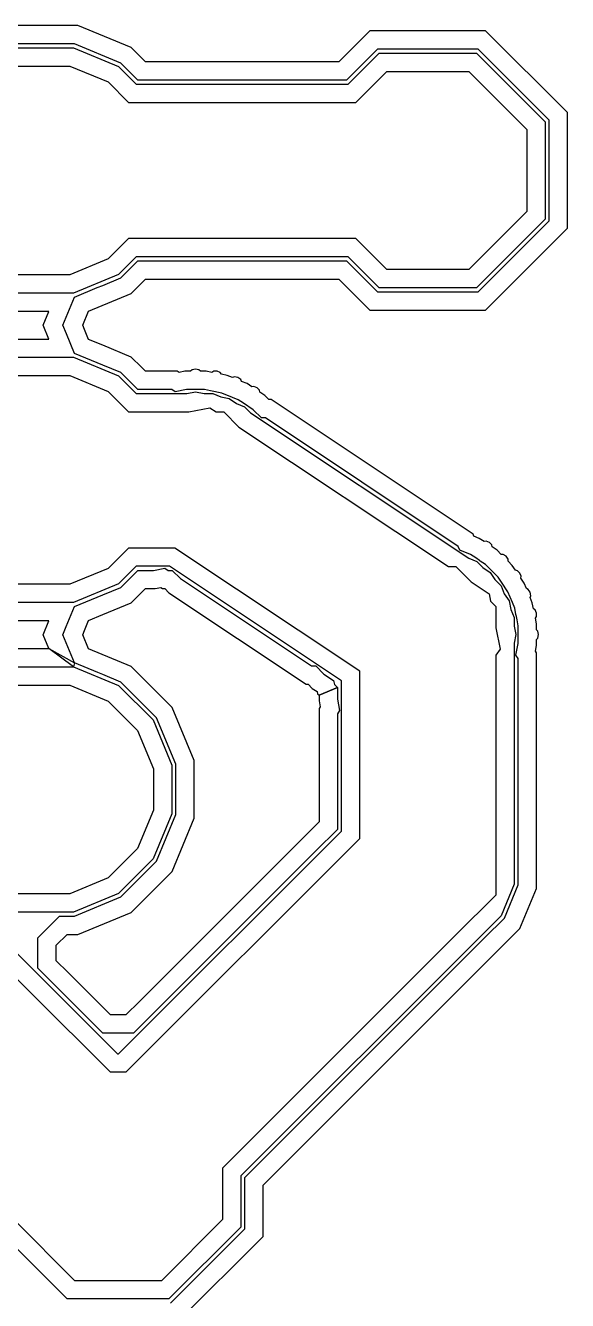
# Model space of a CAD drawing. Extents: x -122 to 0, y 0 to 97.
# Drawn here: x -56.64 to -52.19, y 71.37 to 81.83 of the extents above; entities that cross this region are included whole.
import ezdxf

# ---------------------------------------------------------------- set-up
doc = ezdxf.new("R2010")
doc.units = 0
doc.layers.add('milling', color=1, linetype='CONTINUOUS')

msp = doc.modelspace()

# ---------------------------------------------------------------- linework, layer by layer
at = {"layer": 'milling'}
for p, q in [((-56.2093, 81.8345), (-58.0905, 81.8345)), ((-55.7721, 81.6535), (-56.2093, 81.8345)), ((-53.8145, 81.7909), (-54.0685, 81.5369)), ((-52.8653, 81.7909), (-53.8145, 81.7909)), ((-52.1939, 81.1195), (-52.8653, 81.7909)), ((-56.2392, 81.6845), (-58.0606, 81.6845)), ((-58.0542, 81.6513), (-56.2457, 81.6513)), ((-56.2457, 81.6513), (-55.8759, 81.4981)), ((-55.8571, 81.5263), (-56.2392, 81.6845)), ((-55.7449, 81.6262), (-55.7721, 81.6535)), ((-55.7449, 81.6261), (-55.7449, 81.6262)), ((-55.7156, 81.5969), (-55.7449, 81.6261)), ((-53.7524, 81.6409), (-54.0064, 81.3869)), ((-52.9274, 81.6409), (-53.7524, 81.6409)), ((-52.3439, 81.0574), (-52.9274, 81.6409)), ((-55.8511, 81.5203), (-55.8571, 81.5263)), ((-55.718, 81.387), (-55.8511, 81.5203)), ((-55.6558, 81.5369), (-55.7156, 81.5969)), ((-55.6557, 81.5369), (-55.6558, 81.5369)), ((-54.1948, 81.5369), (-55.6557, 81.5369)), ((-54.0685, 81.5369), (-54.1948, 81.5369)), ((-53.9927, 81.3537), (-53.7387, 81.6077)), ((-53.7387, 81.6077), (-52.9412, 81.6077)), ((-52.9412, 81.6077), (-52.3772, 81.0437)), ((-58.0243, 81.5013), (-56.2756, 81.5013)), ((-56.2756, 81.5013), (-55.9608, 81.3709)), ((-55.8759, 81.4981), (-55.7316, 81.3537)), ((-53.9306, 81.2037), (-53.6766, 81.4577)), ((-53.6766, 81.4577), (-53.0033, 81.4577)), ((-53.0033, 81.4577), (-52.5272, 80.9816)), ((-55.9608, 81.3709), (-55.7937, 81.2037)), ((-55.7316, 81.3537), (-53.9927, 81.3537)), ((-55.7179, 81.387), (-55.718, 81.387)), ((-55.7178, 81.3869), (-55.7179, 81.387)), ((-55.5914, 81.3869), (-55.7178, 81.3869)), ((-55.4674, 81.3868), (-55.5914, 81.3869)), ((-55.4673, 81.3869), (-55.4674, 81.3868)), ((-54.2569, 81.3869), (-55.4673, 81.3869)), ((-54.0064, 81.3869), (-54.2569, 81.3869)), ((-55.7937, 81.2037), (-53.9306, 81.2037)), ((-52.1939, 80.1703), (-52.1939, 81.1195)), ((-52.3772, 81.0437), (-52.3772, 80.2462)), ((-52.3439, 80.2324), (-52.3439, 81.0574)), ((-52.5272, 80.9816), (-52.5272, 80.3083)), ((-52.5272, 80.3083), (-53.0033, 79.8322)), ((-52.3772, 80.2462), (-52.9412, 79.6822)), ((-52.9274, 79.6489), (-52.3439, 80.2324)), ((-52.8653, 79.4989), (-52.1939, 80.1703)), ((-55.7937, 80.0862), (-55.9608, 79.919)), ((-53.9306, 80.0862), (-55.7937, 80.0862)), ((-53.6766, 79.8322), (-53.9306, 80.0862)), ((-55.9608, 79.919), (-56.2756, 79.7886)), ((-55.7316, 79.9362), (-55.8759, 79.7918)), ((-55.855, 79.7656), (-55.718, 79.9028)), ((-53.9927, 79.9362), (-55.7316, 79.9362)), ((-55.718, 79.9028), (-55.7179, 79.9028)), ((-55.7179, 79.9028), (-55.7178, 79.9029)), ((-55.7178, 79.9029), (-55.594, 79.9029)), ((-55.594, 79.9029), (-55.4674, 79.903)), ((-55.4674, 79.903), (-55.4673, 79.9029)), ((-55.4673, 79.9029), (-54.0064, 79.9029)), ((-54.0064, 79.9029), (-53.8293, 79.7258)), ((-53.7387, 79.6822), (-53.9927, 79.9362)), ((-56.2756, 79.7886), (-58.0243, 79.7886)), ((-55.8759, 79.7918), (-56.2457, 79.6386)), ((-56.0055, 79.7021), (-55.8571, 79.7635)), ((-55.8571, 79.7635), (-55.855, 79.7656)), ((-55.7174, 79.6911), (-55.6558, 79.7529)), ((-55.6558, 79.7529), (-55.5295, 79.7529)), ((-55.5295, 79.7529), (-54.0685, 79.7529)), ((-54.0685, 79.7529), (-53.9793, 79.6637)), ((-53.0033, 79.8322), (-53.6766, 79.8322)), ((-56.2457, 79.6386), (-58.0542, 79.6386)), ((-56.2369, 79.6063), (-56.051, 79.6832)), ((-56.1221, 79.4915), (-55.7721, 79.6363)), ((-56.051, 79.6832), (-56.0056, 79.7021)), ((-56.0056, 79.7021), (-56.0055, 79.7021)), ((-55.7721, 79.6363), (-55.7449, 79.6636)), ((-55.7449, 79.6637), (-55.7174, 79.6911)), ((-55.7449, 79.6636), (-55.7449, 79.6637)), ((-53.9793, 79.6637), (-53.8145, 79.4989)), ((-53.8293, 79.7258), (-53.7524, 79.6489)), ((-53.7524, 79.6489), (-52.9274, 79.6489)), ((-52.9412, 79.6822), (-53.7387, 79.6822)), ((-56.3327, 79.3749), (-56.2369, 79.6063)), ((-56.448, 79.4886), (-57.8519, 79.4886)), ((-56.4951, 79.3749), (-56.448, 79.4886)), ((-56.1703, 79.3749), (-56.1221, 79.4915)), ((-53.8145, 79.4989), (-52.8653, 79.4989)), ((-56.495, 79.3748), (-56.4951, 79.3749)), ((-56.4951, 79.3746), (-56.495, 79.3748)), ((-56.4481, 79.2613), (-56.4951, 79.3746)), ((-56.3327, 79.3748), (-56.3327, 79.3749)), ((-56.3327, 79.3747), (-56.3327, 79.3748)), ((-56.3038, 79.3052), (-56.3327, 79.3747)), ((-56.1703, 79.3748), (-56.1703, 79.3749)), ((-56.1703, 79.3747), (-56.1703, 79.3748)), ((-56.1558, 79.3398), (-56.1703, 79.3747)), ((-56.1221, 79.2582), (-56.1558, 79.3398)), ((-57.8518, 79.2613), (-56.4481, 79.2613)), ((-56.2369, 79.1434), (-56.3038, 79.3052)), ((-56.0054, 79.21), (-56.1221, 79.2582)), ((-55.7722, 79.1135), (-56.0054, 79.21)), ((-58.0542, 79.1113), (-56.2457, 79.1113)), ((-56.2457, 79.1113), (-55.8759, 78.9581)), ((-56.0054, 79.0476), (-56.2369, 79.1434)), ((-55.7449, 79.0862), (-55.7722, 79.1135)), ((-55.8571, 78.9863), (-56.0054, 79.0476)), ((-55.7449, 79.0861), (-55.7449, 79.0862)), ((-55.7157, 79.0569), (-55.7449, 79.0861)), ((-55.6558, 78.9969), (-55.7157, 79.0569)), ((-55.2733, 79.0089), (-55.2853, 78.9969)), ((-55.2458, 79.0144), (-55.2733, 79.0089)), ((-55.2174, 79.0088), (-55.2458, 79.0144)), ((-55.2056, 78.9969), (-55.2174, 79.0088)), ((-58.0243, 78.9613), (-56.2756, 78.9613)), ((-56.2756, 78.9613), (-55.9608, 78.8309)), ((-55.8759, 78.9581), (-55.7316, 78.8137)), ((-55.8511, 78.9803), (-55.8571, 78.9863)), ((-55.718, 78.847), (-55.8511, 78.9803)), ((-55.6557, 78.9969), (-55.6558, 78.9969)), ((-55.3946, 78.9969), (-55.6557, 78.9969)), ((-55.3805, 78.9875), (-55.3946, 78.9969)), ((-55.3334, 78.9969), (-55.3805, 78.9875)), ((-55.2853, 78.9969), (-55.3334, 78.9969)), ((-55.1574, 78.9969), (-55.2056, 78.9969)), ((-55.1101, 78.9876), (-55.1574, 78.9969)), ((-55.0962, 78.9969), (-55.1101, 78.9876)), ((-55.0674, 78.9969), (-55.0962, 78.9969)), ((-55.0417, 78.9863), (-55.0674, 78.9969)), ((-55.0322, 78.972), (-55.0417, 78.9863)), ((-54.9849, 78.9627), (-55.0322, 78.972)), ((-54.9409, 78.9444), (-54.9849, 78.9627)), ((-54.9251, 78.9509), (-54.9409, 78.9444)), ((-54.8977, 78.9455), (-54.9251, 78.9509)), ((-54.8739, 78.9296), (-54.8977, 78.9455)), ((-54.8675, 78.914), (-54.8739, 78.9296)), ((-54.8228, 78.8955), (-54.8675, 78.914)), ((-54.7829, 78.8689), (-54.8228, 78.8955)), ((-55.9608, 78.8309), (-55.7937, 78.6637)), ((-55.7316, 78.8137), (-55.3152, 78.8137)), ((-55.7179, 78.847), (-55.718, 78.847)), ((-55.7178, 78.8469), (-55.7179, 78.847)), ((-55.5914, 78.8469), (-55.7178, 78.8469)), ((-55.4674, 78.8468), (-55.5914, 78.8469)), ((-55.4673, 78.8469), (-55.4674, 78.8468)), ((-55.4399, 78.8469), (-55.4673, 78.8469)), ((-55.4119, 78.8282), (-55.4399, 78.8469)), ((-55.3185, 78.8469), (-55.4119, 78.8282)), ((-55.2232, 78.8469), (-55.3185, 78.8469)), ((-55.3152, 78.8137), (-55.2458, 78.8276)), ((-55.2458, 78.8276), (-55.1755, 78.8137)), ((-55.1723, 78.8469), (-55.2232, 78.8469)), ((-55.1755, 78.8137), (-55.1039, 78.8137)), ((-55.1222, 78.837), (-55.1723, 78.8469)), ((-55.1222, 78.8369), (-55.1222, 78.837)), ((-55.0289, 78.8185), (-55.1222, 78.8369)), ((-55.1039, 78.8137), (-55.0387, 78.7866)), ((-54.941, 78.782), (-55.0289, 78.8185)), ((-54.7664, 78.8722), (-54.7829, 78.8689)), ((-54.7397, 78.8612), (-54.7664, 78.8722)), ((-54.7199, 78.8414), (-54.7397, 78.8612)), ((-54.7166, 78.8247), (-54.7199, 78.8414)), ((-54.6767, 78.7981), (-54.7166, 78.8247)), ((-54.6427, 78.7641), (-54.6767, 78.7981)), ((-55.3002, 78.6637), (-55.1275, 78.6982)), ((-55.1275, 78.6982), (-55.0758, 78.6637)), ((-55.0387, 78.7866), (-54.9691, 78.7729)), ((-54.9691, 78.7729), (-54.9095, 78.7331)), ((-54.9407, 78.7821), (-54.941, 78.782)), ((-54.8941, 78.7628), (-54.9407, 78.7821)), ((-54.9095, 78.7331), (-54.8435, 78.7058)), ((-54.8515, 78.7344), (-54.8941, 78.7628)), ((-54.8515, 78.7343), (-54.8515, 78.7344)), ((-54.772, 78.6813), (-54.8515, 78.7343)), ((-54.8435, 78.7058), (-54.7936, 78.6559)), ((-54.6257, 78.7641), (-54.6427, 78.7641)), ((-52.9687, 77.6595), (-54.6257, 78.7641)), ((-55.7937, 78.6637), (-55.3002, 78.6637)), ((-55.0758, 78.6637), (-55.0135, 78.6637)), ((-55.0135, 78.6637), (-54.8891, 78.5392)), ((-54.7936, 78.6559), (-53.0045, 77.4631)), ((-54.7048, 78.6141), (-54.772, 78.6813)), ((-54.6711, 78.6141), (-54.7048, 78.6141)), ((-53.0898, 77.56), (-54.6711, 78.6141)), ((-54.8891, 78.5392), (-53.1708, 77.3937)), ((-52.9623, 77.6439), (-52.9687, 77.6595)), ((-52.9176, 77.6255), (-52.9623, 77.6439)), ((-55.7937, 77.5462), (-55.9608, 77.379)), ((-55.4141, 77.5462), (-55.7937, 77.5462)), ((-53.8987, 76.5359), (-55.4141, 77.5462)), ((-53.0771, 77.5291), (-53.0898, 77.56)), ((-52.8777, 77.5988), (-52.9176, 77.6255)), ((-52.8612, 77.6021), (-52.8777, 77.5988)), ((-52.8347, 77.5912), (-52.8612, 77.6021)), ((-52.8151, 77.5716), (-52.8347, 77.5912)), ((-52.8118, 77.5549), (-52.8151, 77.5716)), ((-52.7719, 77.5283), (-52.8118, 77.5549)), ((-52.9886, 77.4925), (-53.0771, 77.5291)), ((-53.0045, 77.4631), (-52.9385, 77.4358)), ((-52.9467, 77.4645), (-52.9886, 77.4925)), ((-52.9159, 77.4441), (-52.9467, 77.4645)), ((-52.9385, 77.4358), (-52.8886, 77.3859)), ((-52.9092, 77.4395), (-52.9159, 77.4441)), ((-52.8672, 77.4116), (-52.9092, 77.4395)), ((-52.7379, 77.4943), (-52.7719, 77.5283)), ((-52.7209, 77.4943), (-52.7379, 77.4943)), ((-52.6974, 77.4787), (-52.7209, 77.4943)), ((-52.6813, 77.4546), (-52.6974, 77.4787)), ((-52.6813, 77.4377), (-52.6813, 77.4546)), ((-52.6471, 77.4036), (-52.6813, 77.4377)), ((-55.9608, 77.379), (-56.2756, 77.2486)), ((-55.7316, 77.3962), (-55.8759, 77.2518)), ((-55.855, 77.2256), (-55.718, 77.3628)), ((-55.4596, 77.3962), (-55.7316, 77.3962)), ((-55.718, 77.3628), (-55.7179, 77.3628)), ((-55.7179, 77.3628), (-55.7178, 77.3629)), ((-55.7178, 77.3629), (-55.594, 77.3629)), ((-55.594, 77.3629), (-55.5911, 77.3629)), ((-55.5911, 77.3629), (-55.4975, 77.3816)), ((-55.4975, 77.3816), (-55.4696, 77.363)), ((-55.4696, 77.363), (-55.4674, 77.363)), ((-55.4674, 77.363), (-55.4673, 77.3629)), ((-55.4673, 77.3629), (-55.4358, 77.3629)), ((-54.0487, 76.4556), (-55.4596, 77.3962)), ((-55.4358, 77.3629), (-55.3685, 77.2956)), ((-53.1708, 77.3937), (-53.1085, 77.3937)), ((-53.1085, 77.3937), (-52.9841, 77.2693)), ((-52.8886, 77.3859), (-52.8295, 77.3465)), ((-52.8313, 77.3756), (-52.8672, 77.4116)), ((-52.7638, 77.3082), (-52.8313, 77.3756)), ((-52.8295, 77.3465), (-52.7896, 77.2868)), ((-52.6204, 77.3636), (-52.6471, 77.4036)), ((-52.6039, 77.3604), (-52.6204, 77.3636)), ((-52.5836, 77.3401), (-52.6039, 77.3604)), ((-52.5731, 77.3146), (-52.5836, 77.3401)), ((-56.2756, 77.2486), (-58.0243, 77.2486)), ((-55.8759, 77.2518), (-56.2457, 77.0986)), ((-56.0054, 77.1622), (-55.8571, 77.2235)), ((-55.8571, 77.2235), (-55.855, 77.2256)), ((-55.5761, 77.2129), (-55.529, 77.2223)), ((-55.529, 77.2223), (-55.5149, 77.2129)), ((-55.3685, 77.2956), (-54.2927, 76.5784)), ((-52.9841, 77.2693), (-52.8374, 77.1715)), ((-52.7896, 77.2868), (-52.7391, 77.2364)), ((-52.7355, 77.266), (-52.7638, 77.3082)), ((-52.7391, 77.2364), (-52.7121, 77.1711)), ((-52.7356, 77.2658), (-52.7355, 77.266)), ((-52.6827, 77.187), (-52.7356, 77.2658)), ((-52.5764, 77.2978), (-52.5731, 77.3146)), ((-52.5497, 77.258), (-52.5764, 77.2978)), ((-52.5314, 77.2137), (-52.5497, 77.258)), ((-56.2369, 77.0664), (-56.0054, 77.1622)), ((-55.7722, 77.0963), (-55.7449, 77.1236)), ((-55.7449, 77.1237), (-55.7174, 77.1511)), ((-55.7449, 77.1236), (-55.7449, 77.1237)), ((-55.7174, 77.1511), (-55.6558, 77.2129)), ((-55.6558, 77.2129), (-55.5761, 77.2129)), ((-55.5149, 77.2129), (-55.4979, 77.2129)), ((-55.4979, 77.2129), (-55.4639, 77.1789)), ((-55.4639, 77.1789), (-54.3381, 76.4284)), ((-52.8374, 77.1715), (-52.8252, 77.1103)), ((-52.7121, 77.1711), (-52.6726, 77.1122)), ((-52.6463, 77.0989), (-52.6827, 77.187)), ((-52.5156, 77.2072), (-52.5314, 77.2137)), ((-52.5, 77.1838), (-52.5156, 77.2072)), ((-52.5007, 77.1397), (-52.4943, 77.1553)), ((-52.4823, 77.0955), (-52.5007, 77.1397)), ((-52.4943, 77.1553), (-52.5, 77.1838)), ((-56.2457, 77.0986), (-58.0542, 77.0986)), ((-56.3054, 76.901), (-56.2369, 77.0664)), ((-56.0054, 76.9998), (-55.7722, 77.0963)), ((-52.8252, 77.1103), (-52.7812, 77.0664)), ((-52.7812, 77.0664), (-52.7812, 76.8902)), ((-52.6726, 77.1122), (-52.6586, 77.042)), ((-52.6586, 77.042), (-52.6312, 76.976)), ((-52.6461, 77.0989), (-52.6463, 77.0989)), ((-52.6265, 77.0515), (-52.6461, 77.0989)), ((-52.6166, 77.0019), (-52.6265, 77.0515)), ((-52.4729, 77.0481), (-52.4823, 77.0955)), ((-52.4588, 77.0388), (-52.4729, 77.0481)), ((-52.4479, 77.0124), (-52.4588, 77.0388)), ((-52.4479, 76.9846), (-52.4479, 77.0124)), ((-56.448, 76.9486), (-57.8518, 76.9486)), ((-56.4951, 76.8352), (-56.448, 76.9486)), ((-56.1565, 76.8682), (-56.1221, 76.9516)), ((-56.1221, 76.9516), (-56.0054, 76.9998)), ((-52.6312, 76.976), (-52.6312, 76.9052)), ((-52.613, 76.984), (-52.6166, 77.0019)), ((-52.6078, 76.9578), (-52.613, 76.984)), ((-52.6077, 76.9578), (-52.6078, 76.9578)), ((-52.5979, 76.9085), (-52.6077, 76.9578)), ((-52.5979, 76.8577), (-52.5979, 76.9085)), ((-52.4573, 76.9705), (-52.4479, 76.9846)), ((-52.4479, 76.9234), (-52.4573, 76.9705)), ((-52.4479, 76.8753), (-52.4479, 76.9234)), ((-56.495, 76.8351), (-56.4951, 76.8352)), ((-56.4951, 76.835), (-56.495, 76.8351)), ((-56.448, 76.7213), (-56.4951, 76.835)), ((-56.3327, 76.8351), (-56.3054, 76.901)), ((-56.3327, 76.835), (-56.3327, 76.8351)), ((-56.2369, 76.6035), (-56.3327, 76.835)), ((-56.1703, 76.8351), (-56.1565, 76.8682)), ((-56.1703, 76.835), (-56.1703, 76.8351)), ((-56.1221, 76.7183), (-56.1703, 76.835)), ((-52.7812, 76.8902), (-52.7467, 76.7175)), ((-52.6312, 76.9052), (-52.6173, 76.8358)), ((-52.6173, 76.8358), (-52.6312, 76.7655)), ((-52.5979, 76.7621), (-52.5979, 76.8577)), ((-52.4359, 76.8633), (-52.4479, 76.8753)), ((-52.4479, 76.7956), (-52.436, 76.8075)), ((-52.436, 76.8075), (-52.4304, 76.8358)), ((-52.4304, 76.8358), (-52.4359, 76.8633)), ((-57.8518, 76.7213), (-56.448, 76.7213)), ((-56.2457, 76.5713), (-56.448, 76.7213)), ((-56.448, 76.7213), (-56.2369, 76.6035)), ((-55.7721, 76.5735), (-56.1221, 76.7183)), ((-52.7467, 76.7175), (-52.7812, 76.6658)), ((-52.6312, 76.7655), (-52.6312, 74.7889)), ((-52.6165, 76.6682), (-52.5979, 76.7621)), ((-52.4572, 76.7001), (-52.4479, 76.7472)), ((-52.4479, 76.6862), (-52.4572, 76.7001)), ((-52.4479, 76.7472), (-52.4479, 76.7956)), ((-56.2369, 76.6035), (-56.2457, 76.5713)), ((-56.0468, 76.5248), (-56.2369, 76.6035)), ((-52.7812, 76.6658), (-52.7812, 74.6985)), ((-52.5979, 76.6405), (-52.6165, 76.6682)), ((-52.5979, 74.7824), (-52.5979, 76.6405)), ((-52.4479, 74.7525), (-52.4479, 76.6862)), ((-58.0542, 76.5713), (-56.2457, 76.5713)), ((-56.2457, 76.5713), (-55.8759, 76.4181)), ((-56.0056, 76.5077), (-56.0468, 76.5248)), ((-56.0055, 76.5077), (-56.0056, 76.5077)), ((-55.857, 76.4462), (-56.0055, 76.5077)), ((-55.4373, 76.2387), (-55.7721, 76.5735)), ((-54.2927, 76.5784), (-54.259, 76.5784)), ((-54.259, 76.5784), (-54.1918, 76.5112)), ((-54.1918, 76.5112), (-54.1123, 76.4582)), ((-53.8987, 75.1614), (-53.8987, 76.5359)), ((-58.0243, 76.4213), (-56.2756, 76.4213)), ((-56.2756, 76.4213), (-55.9608, 76.2909)), ((-55.8759, 76.4181), (-55.5928, 76.135)), ((-55.5646, 76.1538), (-55.857, 76.4462)), ((-54.3381, 76.4284), (-54.3211, 76.4284)), ((-54.3211, 76.4284), (-54.2871, 76.3944)), ((-54.2871, 76.3944), (-54.2472, 76.3678)), ((-54.0819, 76.4013), (-54.2319, 76.3392)), ((-54.2319, 76.3392), (-54.0819, 76.4013)), ((-54.1123, 76.4582), (-54.1057, 76.425)), ((-54.1057, 76.425), (-54.0819, 76.4013)), ((-54.0819, 76.4013), (-54.0819, 76.4013)), ((-54.0819, 76.4013), (-54.0819, 76.3061)), ((-54.0487, 75.2235), (-54.0487, 76.4556)), ((-55.9608, 76.2909), (-55.72, 76.0501)), ((-54.2472, 76.3678), (-54.2439, 76.3511)), ((-54.2439, 76.3511), (-54.2319, 76.3392)), ((-54.2319, 76.3392), (-54.2319, 76.2911)), ((-54.2319, 76.2911), (-54.2225, 76.244)), ((-54.0819, 76.3061), (-54.0632, 76.2125)), ((-55.2563, 75.8015), (-55.4373, 76.2387)), ((-54.2225, 76.244), (-54.2319, 76.2299)), ((-54.2319, 76.2299), (-54.2319, 75.2993)), ((-54.0632, 76.2125), (-54.0819, 76.1845)), ((-54.0819, 76.1845), (-54.0819, 75.2372)), ((-55.5928, 76.135), (-55.4396, 75.7652)), ((-55.4063, 75.7716), (-55.5646, 76.1538)), ((-55.72, 76.0501), (-55.5896, 75.7353)), ((-55.4396, 75.7652), (-55.4396, 75.3647)), ((-55.4063, 75.3582), (-55.4063, 75.7716)), ((-55.2563, 75.3283), (-55.2563, 75.8015)), ((-55.5896, 75.7353), (-55.5896, 75.3946)), ((-55.5896, 75.3946), (-55.72, 75.0798)), ((-55.4396, 75.3647), (-55.5928, 74.9949)), ((-55.5646, 74.976), (-55.4063, 75.3582)), ((-55.4373, 74.8911), (-55.2563, 75.3283)), ((-54.2319, 75.2993), (-54.3211, 75.2101)), ((-54.0819, 75.2372), (-54.259, 75.0601)), ((-55.8759, 73.3963), (-54.0487, 75.2235)), ((-55.8138, 73.2463), (-53.8987, 75.1614)), ((-54.3212, 75.2101), (-55.7275, 73.8037)), ((-54.3211, 75.2101), (-54.3212, 75.2101)), ((-55.72, 75.0798), (-55.9608, 74.839)), ((-54.2591, 75.0601), (-55.5775, 73.7416)), ((-54.259, 75.0601), (-54.2591, 75.0601)), ((-55.5928, 74.9949), (-55.8759, 74.7118)), ((-55.857, 74.6835), (-55.5646, 74.976)), ((-55.9608, 74.839), (-56.2756, 74.7086)), ((-55.7722, 74.5563), (-55.4373, 74.8911)), ((-55.8759, 74.7118), (-56.2457, 74.5586)), ((-52.6312, 74.7889), (-52.7391, 74.5285)), ((-52.7109, 74.5096), (-52.5979, 74.7824)), ((-52.5836, 74.4247), (-52.4479, 74.7525)), ((-56.2756, 74.7086), (-58.0243, 74.7086)), ((-56.2392, 74.5253), (-55.857, 74.6835)), ((-52.7812, 74.6985), (-53.1085, 74.3712)), ((-56.2457, 74.5586), (-58.0542, 74.5586)), ((-56.5385, 74.3482), (-56.3615, 74.5253)), ((-56.3615, 74.5253), (-56.2392, 74.5253)), ((-56.2093, 74.3753), (-55.7722, 74.5563)), ((-52.7391, 74.5285), (-52.9385, 74.3291)), ((-52.8736, 74.3469), (-52.7109, 74.5096)), ((-52.8115, 74.1969), (-52.5836, 74.4247)), ((-56.5385, 74.0976), (-56.5385, 74.3482)), ((-56.3885, 74.2861), (-56.2993, 74.3753)), ((-56.2993, 74.3753), (-56.2093, 74.3753)), ((-53.1085, 74.3712), (-55.0236, 72.4561)), ((-52.9385, 74.3291), (-54.8736, 72.394)), ((-54.6632, 72.5573), (-52.8736, 74.3469)), ((-56.9185, 74.2187), (-56.5912, 73.8914)), ((-56.7485, 74.2608), (-56.5491, 74.0614)), ((-56.3885, 74.1598), (-56.3885, 74.2861)), ((-54.6011, 72.4073), (-52.8115, 74.1969)), ((-56.0089, 73.5683), (-56.5385, 74.0976)), ((-56.382, 74.1534), (-56.3885, 74.1598)), ((-56.2993, 74.0706), (-56.382, 74.1534)), ((-56.5491, 74.0614), (-55.884, 73.3963)), ((-56.2992, 74.0706), (-56.2993, 74.0706)), ((-55.9494, 73.7209), (-56.2992, 74.0706)), ((-56.5912, 73.8914), (-55.9461, 73.2463)), ((-55.7275, 73.8036), (-55.7937, 73.7375)), ((-55.7275, 73.8037), (-55.7275, 73.8036)), ((-55.943, 73.7144), (-55.9494, 73.7209)), ((-55.8167, 73.7144), (-55.943, 73.7144)), ((-55.7937, 73.7375), (-55.8167, 73.7144)), ((-55.5775, 73.7415), (-55.7545, 73.5644)), ((-55.5775, 73.7416), (-55.5775, 73.7415)), ((-56.0051, 73.5644), (-56.0089, 73.5683)), ((-55.7546, 73.5644), (-56.0051, 73.5644)), ((-55.7545, 73.5644), (-55.7546, 73.5644)), ((-55.884, 73.3963), (-55.8759, 73.3963)), ((-55.9461, 73.2463), (-55.8138, 73.2463)), ((-54.8403, 72.3802), (-54.6632, 72.5573)), ((-55.0236, 72.4561), (-55.0236, 72.0353)), ((-54.6903, 72.3181), (-54.6011, 72.4073)), ((-54.8736, 72.394), (-54.8736, 71.9731)), ((-54.8403, 71.9593), (-54.8403, 72.3802)), ((-54.6903, 71.8972), (-54.6903, 72.3181)), ((-56.2346, 71.5336), (-56.7363, 72.0353)), ((-55.0236, 72.0353), (-55.5253, 71.5336)), ((-56.2968, 71.3836), (-56.8863, 71.9731)), ((-54.8736, 71.9731), (-55.4631, 71.3836)), ((-55.4493, 71.3503), (-54.8403, 71.9593)), ((-55.3872, 71.2003), (-54.6903, 71.8972)), ((-55.5253, 71.5336), (-56.2346, 71.5336)), ((-55.4631, 71.3836), (-56.2968, 71.3836))]:
    msp.add_line(p, q, dxfattribs=at)

doc.saveas('drawing.dxf')
